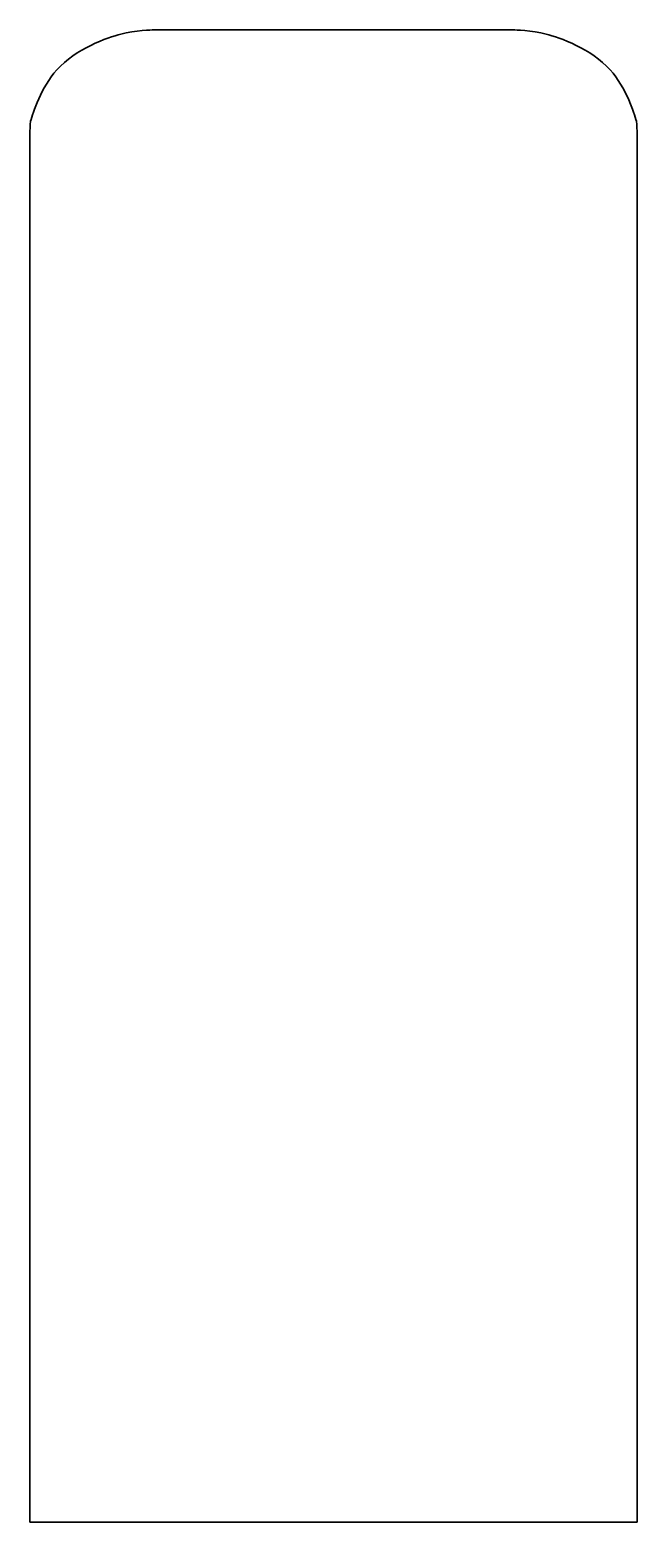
# Model space of a CAD drawing. Extents: x 184 to 1126, y 61 to 2376.
import ezdxf

# ---------------------------------------------------------------- set-up
doc = ezdxf.new("R2010")
doc.units = 0
doc.header["$MEASUREMENT"] = 0
doc.layers.add('Thru-cut', color=7, linetype='Continuous', lineweight=0)

msp = doc.modelspace()

# ---------------------------------------------------------------- linework, layer by layer
at = {"layer": 'Thru-cut', "color": 140, "lineweight": 35, "true_color": 0x00aeef}
msp.add_open_spline([(1084.2, 2314), (1054.8, 2346.8), (1006, 2364.4), (984.6, 2369.8), (963.1, 2375.2), (935, 2376.2), (935, 2376.2), (935, 2376.2), (375.3, 2376.2), (375.3, 2376.2), (375.2, 2376.2), (347.1, 2375.2), (325.7, 2369.8), (304.3, 2364.4), (255.5, 2346.8), (226, 2314), (201.8, 2287), (189.3, 2247.6), (185.6, 2234.5), (184.9, 2227.8), (184.5, 2221), (184.5, 2214.1), (184.5, 2214.1), (184.5, 61.1), (184.5, 61.1), (184.5, 61.1), (1125.8, 61.1), (1125.8, 61.1), (1125.8, 61.1), (1125.8, 2214.1), (1125.8, 2214.1), (1125.8, 2221), (1125.4, 2227.8), (1124.6, 2234.5), (1121, 2247.6), (1108.5, 2287), (1084.2, 2314)], degree=3, knots=[0, 0, 0, 0, 1, 1, 1, 2, 2, 2, 3, 3, 3, 4, 4, 4, 5, 5, 5, 6, 6, 6, 7, 7, 7, 8, 8, 8, 9, 9, 9, 10, 10, 10, 11, 11, 11, 12, 12, 12, 12], dxfattribs=at)

doc.saveas('drawing.dxf')
